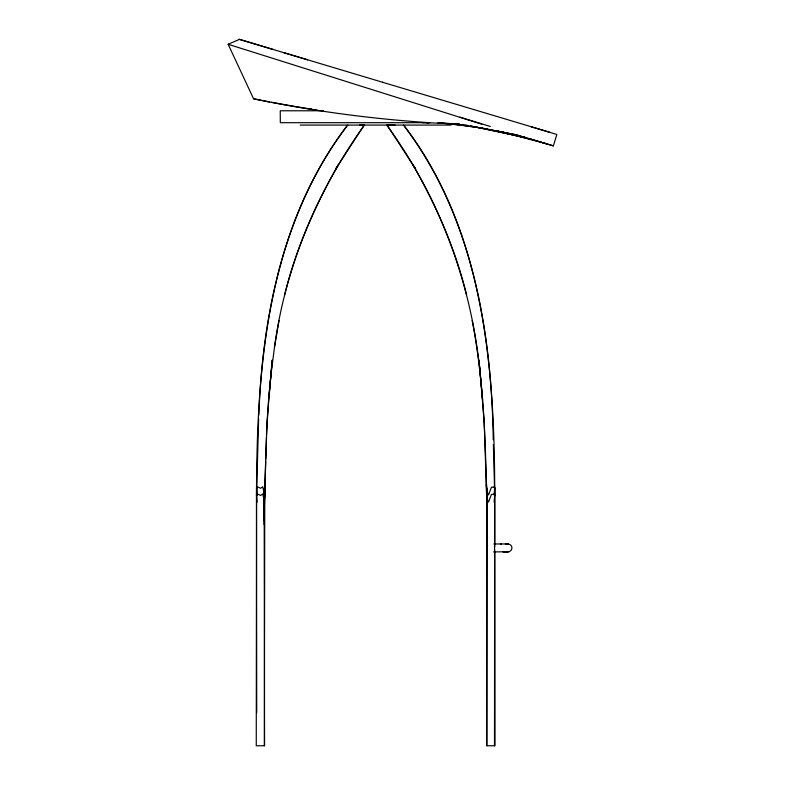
<?xml version="1.0" encoding="UTF-8"?>
<svg xmlns="http://www.w3.org/2000/svg" width="785" height="785" viewBox="0 0 785 785"><rect width="100%" height="100%" fill="white"/><g stroke="black" fill="none" stroke-linecap="round" stroke-linejoin="round"><path stroke-width="1.18" d="M264.349 745.75L264.78 486.72L264.221 489.045M487.092 488.702L486.671 745.75L494.962 745.75L494.766 551.973M494.491 745.75L494.658 549.598M494.668 547.145L494.717 488.299L494.118 486.798M264.143 518.856L264.437 494.413L262.739 486.798L260.502 488.299L258.461 487.21L256.518 487.181L257.097 494.972M264.143 520.916L264.702 485.061M264.152 524.527L264.731 485.316M257.078 494.364L256.518 495.453L258.648 418.837M265.654 461.551L264.496 497.847L264.143 495.855M265.723 459.127L266.419 437.353M266.488 434.929L268.48 401.213L271.139 373.071M258.854 415.177C262.425 313.843 284.405 209.055 346.45 126.522M494.138 494.972L494.707 487.181M494.138 502.125L494.707 494.334L493.363 444.604M268.892 396.602L272.199 360.119L267.028 421.329L264.437 501.566L262.739 493.951L260.502 495.453L258.461 494.364L256.518 494.334C256.754 367.115 266.949 229.769 347.794 125.09M271.051 373.925L274.593 346.499L279.048 320.515M274.485 347.274C285.318 267.086 317.218 190.608 364.495 125.09L359.481 125.08M404.785 126.522C484.276 231.408 494.746 368.597 494.717 495.453L494.158 494.364L491.459 494.334L488.505 502.125L486.729 497.847L487.092 495.855M494.56 550.579L494.57 545.33M284.612 295.062C295.798 249.247 314.844 205.749 338.257 164.919L335.656 168.991L363.435 126.12M553.366 145.873L526.578 137.826L496.552 130.85L534.654 140.26L553.366 145.873L556.84 134.47L531.16 126.777M256.715 712.652L256.518 488.299L257.117 486.798M256.518 495.453L257.117 493.951M256.518 488.299L257.078 487.21M502.989 551.914C506.266 552.218 511.761 552.552 511.987 547.94C511.918 544.505 508.15 543.377 505.305 543.966M383.463 82.533L239.504 39.368L228.16 44.284L253.555 98.773L269.598 102.001M493.588 551.914L509.161 551.757M422.477 122.695L428.6 122.646C369.813 118.692 311.233 110.842 253.555 98.773M507.1 551.914L506.168 551.482M395.012 125.09L387.133 125.1L415.579 168.991L412.969 164.919C436.391 205.749 455.437 249.247 466.614 295.062M323.557 110.773L280.255 110.773L280.323 122.695L430.082 122.695M300.135 125.08L451.09 125.08M493.873 543.966L501.399 543.966M500.477 543.976L505.697 543.966M363.386 125.09L364.495 125.09M426.441 122.695L459.46 124.069L452.248 123.637M507.816 551.914L505.324 551.767L507.581 551.914M439.05 122.843L449.854 123.49M451.071 124.03L479.92 127.798L524.36 137.375M437.863 122.813L468.243 125.708L457.812 124.354M452.023 123.598L454.338 123.902M451.022 123.559L454.603 124.079M456.988 124.422L482.019 128.063L517.178 134.991L526.578 137.826L470.254 125.914M309.997 109.056L317.238 110.165M465.662 125.129L468.037 125.571M470.411 126.012L517.178 134.991M500.81 131.566L546.576 143.841M549.991 132.351L382.58 82.268M273.131 49.475L238.954 39.25M307.602 59.817L283.65 52.634M528.972 138.552L533.506 139.916M229.004 44.539L228.16 44.284L481.725 124.177M403.441 125.09C471.824 214.433 491.626 329.857 493.235 439.747M386.74 125.09C439.845 197.702 471.824 284.474 480.185 373.925M494.717 488.299L494.158 487.21L491.459 487.181L488.505 494.972L486.729 490.703M494.118 493.951L494.717 495.453M486.445 486.72L487.014 489.045M264.143 488.702L264.565 745.75L256.263 745.75L256.518 494.334L257.097 502.125M472.177 320.515C483.511 378.91 485.424 438.55 486.729 497.847M479.586 366.202L482.667 400.252M479.537 366.124L484.198 421.329L486.798 501.566L486.877 745.75M486.504 483.923L486.798 501.566M486.484 484.09L487.092 525.754M486.798 494.413L487.102 522.133M494.707 494.334L494.756 544.613M490.34 126.473A170.944 0.883 17.2 0 1 459.902 117.151M311.782 109.213A113.236 3.454 8.2 0 1 271.522 102.236M508.376 543.966L506.256 544.113L508.376 543.966M479.252 362.552L479.036 360.119L479.233 362.523"/></g></svg>
